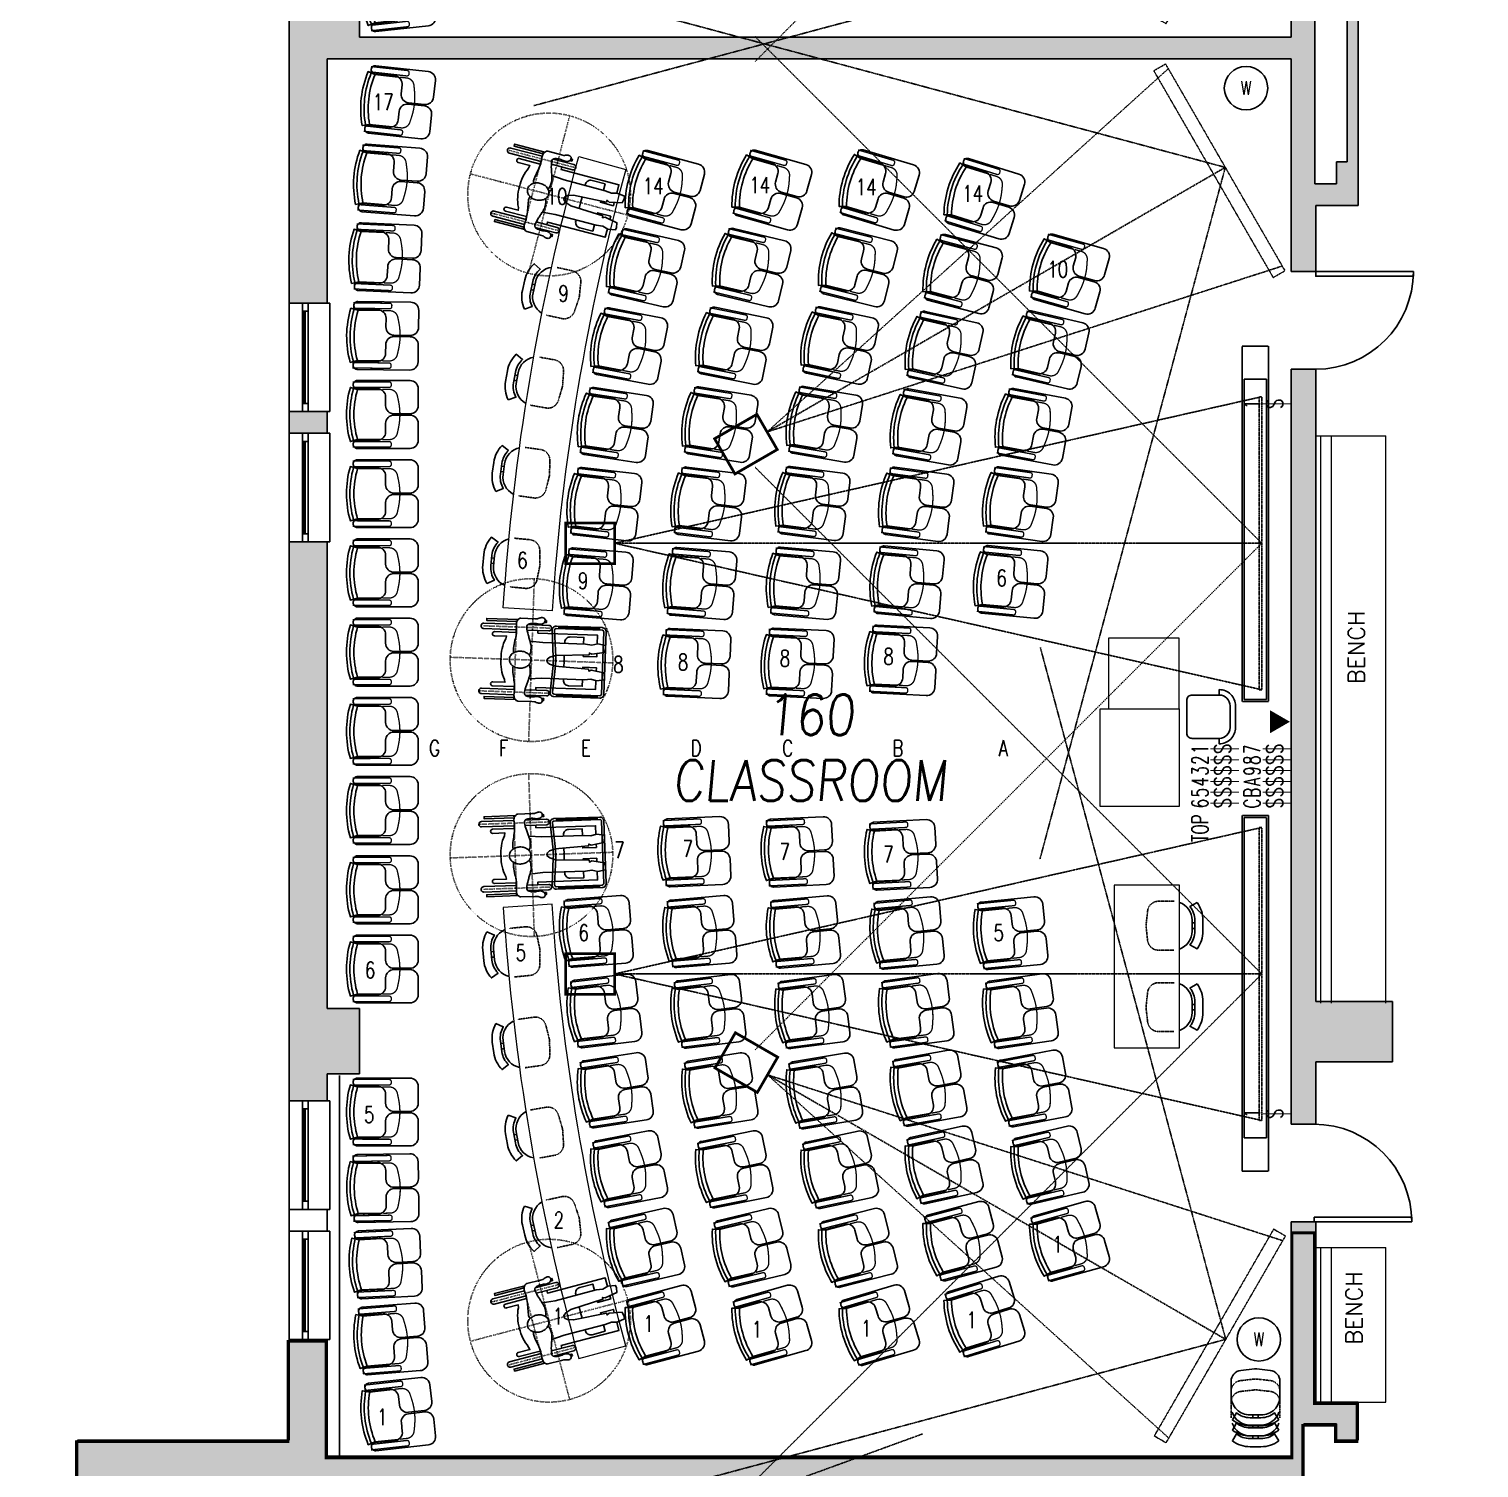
# Model space of a CAD drawing. Extents: x 689 to 4377, y 664 to 3532.
# Drawn here: x 3105 to 3639, y 1527 to 2058 of the extents above; entities that cross this region are included whole.
import ezdxf
from ezdxf.enums import TextEntityAlignment as Align

# ---------------------------------------------------------------- set-up
doc = ezdxf.new("R2010")
doc.units = 0
doc.header["$MEASUREMENT"] = 0
for name, pattern in [('CENTER2', [1.125, 0.75, -0.125, 0.125, -0.125]), ('DASHED2', [0.375, 0.25, -0.125]), ('DOT', [0.25, 0, -0.25]), ('DOT2', [0.125, 0, -0.125])]:
    doc.linetypes.add(name, pattern=pattern)
doc.layers.get('0').update_dxf_attribs({"linetype": 'CONTINUOUS'})
for name, color, linetype in [('162-A1-OVHD', 41, 'DASHED2'), ('A-BELOW', 111, 'CONTINUOUS'), ('A-DOOR', 7, 'CONTINUOUS'), ('A-FS-ID', 6, 'CONTINUOUS'), ('A-FS-NM', 6, 'CONTINUOUS'), ('A-GLAZ', 191, 'CONTINUOUS'), ('A-WL-EX', 171, 'CONTINUOUS'), ('A-WL-EX-HATCH', 213, 'CONTINUOUS'), ('class_ADA', 253, 'CONTINUOUS'), ('class_FILL', 252, 'CONTINUOUS'), ('class_FURN', 30, 'CONTINUOUS'), ('class_OH_TECH', 43, 'DASHED2'), ('class_SWITCHES', 7, 'CONTINUOUS'), ('class_TEXT', 7, 'CONTINUOUS')]:
    doc.layers.add(name, color=color, linetype=linetype)
doc.styles.add('ROMAND', font='romand', dxfattribs={"width": 0.75})
doc.styles.add('RomanS', font='romans.shx')
doc.styles.get("Standard").update_dxf_attribs({"font": 'ROMANS.shx', "width": 0.85, "oblique": 5, "height": 6})

# ---------------------------------------------------------------- blocks, each defined once
blk = doc.blocks.new('IT-SCRN-09L')
at = {"linetype": 'DASHED2', "ltscale": 0.5}
for points in [[(186.68, -186.68), (0, 0), (186.68, 186.68)], [(0, 54), (238.5, 0), (0, -54)]]:
    blk.add_lwpolyline(points, dxfattribs=at)
for points in [[(-2.5, 58.38), (7.25, 58.38), (7.25, -72.62), (-2.5, -72.62)], [(-1.75, 57.62), (6.5, 57.62), (6.5, -60.44), (-1.75, -60.44)]]:
    blk.add_lwpolyline(points, close=True, dxfattribs=at)
at = {"linetype": 'DASHED2', "ltscale": 0.4}
blk.add_lwpolyline([(0, 54), (1, 54), (1, -54), (0, -54)], close=True, dxfattribs=at)
at = {"linetype": 'DASHED2', "ltscale": 0.5, "const_width": 1}
blk.add_lwpolyline([(238.5, -7.5), (256.5, -7.5), (256.5, 7.5), (238.5, 7.5)], close=True, dxfattribs=at)
at = {"linetype": 'CENTER2', "ltscale": 0.5}
blk.add_lwpolyline([(0, 0), (238.5, 0)], dxfattribs=at)
blk = doc.blocks.new('IT-SCRN-07')
at = {"linetype": 'DASHED2', "ltscale": 0.5}
for points in [[(186.68, -186.68), (0, 0), (186.68, 186.68)], [(0, 42), (195, 0), (0, -42)]]:
    blk.add_lwpolyline(points, dxfattribs=at)
blk.add_lwpolyline([(5, -44), (0, -44), (0, 44), (5, 44)], close=True, dxfattribs=at)
at = {"linetype": 'DASHED2', "ltscale": 0.5, "const_width": 1}
blk.add_lwpolyline([(195, -7.5), (213, -7.5), (213, 7.5), (195, 7.5)], close=True, dxfattribs=at)
at = {"linetype": 'CENTER2', "ltscale": 0.5}
blk.add_lwpolyline([(0, 0), (195, 0)], dxfattribs=at)
blk = doc.blocks.new('CHAIR-14-DT')
at = {"ltscale": 0.5, "flags": 128}
for points in [[(-14.44, 6.5), (-14.44, 3.25, -0.414214), (-17.44, 0.25), (-23.44, 0.25, -0.414214), (-26.44, 3.25), (-26.44, 9.5, -0.414214), (-23.44, 12.5), (-4, 12.5, -0.414214), (-2.5, 11), (-2.5, 11, -0.414214), (-4, 9.5), (-11.44, 9.5, 0.414214)], [(-14.44, -6.5), (-14.44, -3.25, 0.414214), (-17.44, -0.25), (-23.44, -0.25, 0.414214), (-26.44, -3.25), (-26.44, -9.5, 0.414214), (-23.44, -12.5), (-4, -12.5, 0.414214), (-2.5, -11), (-2.5, -11, 0.414214), (-4, -9.5), (-11.44, -9.5, -0.414214)]]:
    blk.add_lwpolyline(points, format="xyb", close=True, dxfattribs=at)
at = {"linetype": 'DOT2', "ltscale": 0.5, "const_width": 0.5}
for points in [[(-2.5, 10), (-2.5, 12), (-15.75, 12, 0.414214), (-16.5, 11.25), (-16.5, 10.75, 0.414214), (-15.75, 10)], [(-2.5, -10), (-2.5, -12), (-15.75, -12, -0.414214), (-16.5, -11.25), (-16.5, -10.75, -0.414214), (-15.75, -10)]]:
    blk.add_lwpolyline(points, format="xyb", close=True, dxfattribs=at)
at = {"linetype": 'DOT2', "ltscale": 0.5}
blk.add_lwpolyline([(-13.25, -9.25, 0.5, 0.5, 0), (-15.83, -9.25, 0.5, 0.5, -0.353134), (-18.76, -6.88, 0.5, 0.5, 0), (-19.15, -5.07, 0.5, 0.5, -0.053285), (-19.7, 0, 0.5, 0.5, -0.053285), (-19.15, 5.07, 0.5, 0.5, 0), (-18.76, 6.88, 0.5, 0.5, -0.353134), (-15.83, 9.25, 0.5, 0.5, 0), (-13.25, 9.25, 0, 0, 0)], format="xyseb", dxfattribs=at)
at = {"linetype": 'Continuous'}
blk.add_lwpolyline([(-12.64, 9.25), (-3.99, 9.25), (-1.44, 10, -0.144476), (-1.44, -10), (-3.99, -9.25), (-12.64, -9.25)], format="xyb", dxfattribs=at)
for points in [[(-8.09, 9.71), (-8.09, 10)], [(-8.09, 9.25), (-8.09, 9.5)], [(-6.09, 9.71), (-6.09, 10)], [(-6.09, 9.25), (-6.09, 9.5)], [(-8.09, -9.25), (-8.09, -9.5)], [(-8.09, -9.71), (-8.09, -10)], [(-6.09, -9.25), (-6.09, -9.5)], [(-6.09, -9.71), (-6.09, -10)]]:
    blk.add_lwpolyline(points, dxfattribs=at)
for radius, start, end in [(32.58, 343.5061, 16.4939), (34.08, 343.5581, 16.4419)]:
    blk.add_arc((-35.33, 0), radius, start, end, dxfattribs=at)
blk = doc.blocks.new('CHAIR-01')
for points in [[(5.44, 0.58), (0.44, 0.02, -0.055385), (-0.44, 0.02), (-5.44, 0.58, -0.382162), (-9, 4.56), (-9, 9.98, -0.414214), (-2, 16.98), (2, 16.98, -0.414214), (9, 9.98), (9, 4.56, -0.382162)], [(-8.55, 18.81, -0.160866), (-2, 20.98), (2, 20.98, -0.160866), (8.55, 18.81), (7.04, 16.19, 0.171967), (2, 17.98), (-2, 17.98, 0.171967), (-7.04, 16.19)]]:
    blk.add_lwpolyline(points, format="xyb", close=True)
for points in [[(-1, 16.98), (-1, 17.98)], [(1, 16.98), (1, 17.98)]]:
    blk.add_lwpolyline(points)
blk = doc.blocks.new('CHAIR-01A')
blk.add_lwpolyline([(-8.55, 6.53, -0.160866), (-2, 8.69), (2, 8.69, -0.160866), (8.55, 6.53), (7.04, 3.91, 0.171967), (2, 5.69), (-2, 5.69, 0.171967), (-7.04, 3.91)], format="xyb", close=True)
for points in [[(-1, 4.69), (-1, 5.69)], [(1, 4.69), (1, 5.69)]]:
    blk.add_lwpolyline(points)
blk.add_lwpolyline([(-8.61, 0, -0.318862), (-2, 4.69), (2, 4.69, -0.318862), (8.61, 0, -0.318862)], format="xyb")
at = {"linetype": 'DOT2', "ltscale": 0.5}
blk.add_lwpolyline([(8.99, -1.94, -0.013189), (9, -2.31), (9, -7.73, -0.382162), (5.44, -11.7), (0.44, -12.26, -0.055385), (-0.44, -12.26), (-5.44, -11.7, -0.382162), (-9, -7.73), (-9, -2.31, -0.013189), (-8.99, -1.94)], format="xyb", dxfattribs=at)
blk = doc.blocks.new('SW1')
at = {"const_width": 0.5}
blk.add_lwpolyline([(0, 14), (0, 0)], dxfattribs=at)
at = {"style": 'ROMAND', "width": 0.75}
blk.add_text('S', height=8, dxfattribs=at).set_placement((0, 8.02), align=Align.MIDDLE_CENTER)
blk = doc.blocks.new('STOOL-01')
blk.add_lwpolyline([(-6, 0), (6, 0, -0.414214), (8, -2), (8, -12, -0.414214), (4, -16), (-4, -16, -0.414214), (-8, -12), (-8, -2, -0.414214)], format="xyb", close=True)
blk.add_lwpolyline([(8, -12), (10, -12, -0.414214), (4, -18), (-4, -18, -0.414214), (-10, -12), (-8, -12)], format="xyb")
blk = doc.blocks.new('CHAIR-13A')
at = {"flags": 128}
for points in [[(1.5, -18.22), (1.5, -1.34, -0.414214), (3, 0.16), (26, 0.16, -0.414214), (27.5, -1.34), (27.5, -18.22, -0.436883), (25.88, -19.72), (16.03, -18.96, 0.038405), (12.97, -18.96), (3.12, -19.72, -0.436883)], [(2.38, -18.22), (2.38, -1.34, -0.414214), (3, -0.72), (26, -0.72, -0.414214), (26.62, -1.34), (26.62, -18.22, -0.436883), (25.95, -18.84), (16.1, -18.09, 0.038405), (12.9, -18.09), (3.05, -18.84, -0.436883)]]:
    blk.add_lwpolyline(points, format="xyb", close=True, dxfattribs=at)
for points in [[(1.69, -2.28), (2.19, -2.28), (2.19, -17.28), (1.69, -17.28)], [(26.81, -2.28), (27.31, -2.28), (27.31, -17.28), (26.81, -17.28)]]:
    blk.add_lwpolyline(points, close=True)
blk = doc.blocks.new('HC-TEMPL')
at = {"color": 253, "linetype": 'DOT'}
for p, q in [((0, 30), (0, -30)), ((-12, 19), (-12, -7)), ((12, 19), (12, -7)), ((-14.75, 6), (14.75, 6)), ((-30, 0), (30, 0))]:
    blk.add_line(p, q, dxfattribs=at)
at = {"color": 253}
for points in [[(-14, 5.86), (-14, 17), (-14.75, 17), (-14.75, 5.45)], [(14.75, 5.45), (14.75, 17), (14, 17), (14, 5.86)], [(6.97, 0.8), (6.57, -4), (6.57, -19.69), (6.29, -22.08), (6.85, -24.19), (6.36, -27.01), (5.45, -27.15), (3.76, -26.79), (2.91, -22.15), (3.34, -21.24), (2.63, -21.17), (2, -8.78), (1.3, -6.67), (0.52, -5.76), (0, -5.68), (-0.52, -5.76), (-1.3, -6.67), (-2, -8.78), (-2.63, -21.17), (-3.34, -21.24), (-2.91, -22.15), (-3.76, -26.79), (-5.45, -27.15), (-6.36, -27.01), (-6.85, -24.19), (-6.29, -22.08), (-6.57, -19.69), (-6.57, -4), (-6.97, 0.8)], [(-14.75, -4.5), (-14.75, -5), (-14, -5), (-14, -4.24)], [(-11, -2), (-10, -2), (-10, -24), (-6.8, -24)], [(6.8, -24), (10, -24), (10, -2), (11, -2)], [(14, -4.24), (14, -5), (14.75, -5), (14.75, -4.5)], [(-3.25, -24), (-2, -24), (-2, -19), (-2.52, -19)], [(2.52, -19), (2, -19), (2, -24), (3.25, -24)]]:
    blk.add_lwpolyline(points, dxfattribs=at)
for points in [[(-11, 5.86), (-11, 18, 1), (-13, 18), (-13, 6.02, 1)], [(13, 6.02), (13, 18, 1), (11, 18), (11, 5.86, 1)], [(-11, 6), (-10, 6), (-10, 14, -1), (-8.5, 14), (-8.5, 9.5), (-7.5, 9.75, -0.123106), (0, 11.25, -0.123106), (7.5, 9.75), (8.5, 9.5), (8.5, 14, -1), (10, 14), (10, 6), (11, 6)], [(-2.43, 6.71, 0.009012), (-3.41, 6.79, 0.040464), (-4.18, 6.76, 0.024009), (-6.95, 6.33, -0.02518), (-9.6, 5.92, -0.062246), (-12.47, 5.98, 0.115331), (-14.03, 5.85, 0.037518), (-14.31, 5.73, 0.035722), (-14.59, 5.57, 0.094361), (-15.15, 5, 0.148049), (-15.29, 4.51), (-15.29, -0.69), (-15.29, -1.61, -0.11973), (-15.36, -1.89, 0.046388), (-15.65, -2.59, 0.031539), (-15.71, -2.89, 0.017582), (-15.79, -3.44, 0.384464), (-15.01, -4.48, 0.325919), (-13.68, -3.86, 0.055549), (-13.4, -3.19, 0.074743), (-13.32, -2.66, 0.052222), (-13.42, -1.88, -0.045141), (-13.54, -0.97, -0.049351), (-13.43, 0.87, -0.103824), (-13.11, 1.7, -0.053783), (-12.93, 1.93, -0.074353), (-12.76, 2.05, -0.158953), (-12.03, 2.18, -0.041249), (-9.31, 1.56, -0.003698), (-7.91, 1.1, 0.006681), (-7.13, 0.86, 0.005459), (-6.14, 0.56, 0.007155), (-5.38, 0.36, 0.061185), (-4.97, 0.31, 0.015766), (-3.41, 0.36, 0.062077), (-2.61, 0.51, 0.029276), (-1.74, 0.85)], [(2.43, 6.71, -0.009012), (3.41, 6.79, -0.040464), (4.18, 6.76, -0.024009), (6.95, 6.33, 0.02518), (9.6, 5.92, 0.062246), (12.47, 5.98, -0.115331), (14.03, 5.85, -0.037518), (14.31, 5.73, -0.035722), (14.59, 5.57, -0.094361), (15.15, 5, -0.148049), (15.29, 4.51), (15.29, -0.69), (15.29, -1.61, 0.11973), (15.36, -1.89, -0.046388), (15.65, -2.59, -0.031539), (15.71, -2.89, -0.017582), (15.79, -3.44, -0.384464), (15.01, -4.48, -0.325919), (13.68, -3.86, -0.055549), (13.4, -3.19, -0.074743), (13.32, -2.66, -0.052222), (13.42, -1.88, 0.045141), (13.54, -0.97, 0.049351), (13.43, 0.87, 0.103824), (13.11, 1.7, 0.053783), (12.93, 1.93, 0.074353), (12.76, 2.05, 0.158953), (12.03, 2.18, 0.041249), (9.31, 1.56, 0.003698), (7.91, 1.1, -0.006681), (7.13, 0.86, -0.005459), (6.14, 0.56, -0.007155), (5.38, 0.36, -0.061185), (4.97, 0.31, -0.015766), (3.41, 0.36, -0.062077), (2.61, 0.51, -0.029276), (1.74, 0.85)], [(-13, 1.85), (-13, -6, 1), (-11, -6), (-11, 2, 1)], [(11, 2), (11, -6, 1), (13, -6), (13, 1.85, 1)], [(-6.57, -19), (-9, -19), (-9, -14, -0.414214), (-7, -12), (-6.57, -12)], [(-2.16, -12), (0, -12), (2.16, -12, -0.414214)], [(6.57, -12), (7, -12, -0.414214), (9, -14), (9, -19), (6.57, -19)]]:
    blk.add_lwpolyline(points, format="xyb", dxfattribs=at)
blk.add_lwpolyline([(0, 8.17, 0.122026), (-1.16, 7.89, 0.105329), (-2.22, 7, 0.087994), (-2.89, 5.74, 0.078725), (-3.14, 4.17, 0.078725), (-2.89, 2.6, 0.087994), (-2.22, 1.35, 0.105329), (-1.16, 0.46, 0.122026), (0, 0.17, 0.122026), (1.16, 0.46, 0.105329), (2.22, 1.35, 0.087994), (2.89, 2.6, 0.078725), (3.14, 4.17, 0.078725), (2.89, 5.74, 0.087994), (2.22, 7, 0.105329), (1.16, 7.89, 0.122026)], format="xyb", close=True, dxfattribs=at)
at = {"color": 253, "linetype": 'DOT'}
blk.add_circle((0, 0), 30, dxfattribs=at)
blk = doc.blocks.new('WC-METAL')
blk.add_circle((0, 0), 8)
at = {"style": 'RomanS', "width": 0.75}
blk.add_text('W', height=5, dxfattribs=at).set_placement((0, 0), align=Align.MIDDLE_CENTER)
blk = doc.blocks.new('TEL')
blk.add_lwpolyline([(-2, 0, 0.5, 10.38, 0), (-11, 0, 10.38, 10.38, 0)], format="xyseb")
at = {"const_width": 0.5}
blk.add_lwpolyline([(-11, -5.2), (-2, 0), (-11, 5.2)], close=True, dxfattribs=at)
blk = doc.blocks.new('IT-SCRN-10-R')
at = {"linetype": 'DASHED2', "ltscale": 0.5}
for points in [[(186.68, -186.68), (0, 0), (186.68, 186.68)], [(0, 60), (262.5, 0), (0, -60)]]:
    blk.add_lwpolyline(points, dxfattribs=at)
for points in [[(-2.5, 78.62), (7.25, 78.62), (7.25, -64.38), (-2.5, -64.38)], [(-1.75, 66.44), (6.5, 66.44), (6.5, -63.62), (-1.75, -63.62)]]:
    blk.add_lwpolyline(points, close=True, dxfattribs=at)
at = {"linetype": 'DASHED2', "ltscale": 0.4}
blk.add_lwpolyline([(0, 60), (1, 60), (1, -60), (0, -60)], close=True, dxfattribs=at)
at = {"linetype": 'DASHED2', "ltscale": 0.5, "const_width": 1}
blk.add_lwpolyline([(262.5, -7.5), (280.5, -7.5), (280.5, 7.5), (262.5, 7.5)], close=True, dxfattribs=at)
at = {"linetype": 'CENTER2', "ltscale": 0.5}
blk.add_lwpolyline([(0, 0), (262.5, 0)], dxfattribs=at)
blk = doc.blocks.new('A$C1CEF12BC')
at = {"layer": 'A-BELOW'}
blk.add_lwpolyline([(329.59, 657.5), (329.59, 798.5)], dxfattribs=at)
at = {"layer": 'A-WL-EX', "const_width": 1}
blk.add_lwpolyline([(232.59, 12.5), (232.59, 663.5), (310.59, 663.5), (310.59, 700.5), (324.59, 700.5), (324.59, 657.5), (680.59, 657.5), (680.59, 740.48), (688.84, 740.48), (688.84, 677.5), (704.59, 677.5), (704.59, 663.5), (696.59, 663.5), (696.59, 669.5), (684.59, 669.5), (684.59, 609.5)], dxfattribs=at)
at = {"layer": 'A-WL-EX-HATCH'}
for points in [[(684.59, 669.5), (680.59, 740.48), (684.59, 669.5), (688.84, 740.48)], [(684.59, 564.5), (680.59, 564.5), (684.59, 669.5), (680.59, 740.48)], [(684.59, 669.5), (688.84, 740.48), (684.59, 669.5), (688.84, 677.5)], [(310.59, 700.5), (324.59, 700.5), (310.59, 663.5), (324.59, 657.5)], [(684.59, 669.5), (688.84, 677.5), (696.59, 669.5), (704.59, 677.5)], [(696.59, 669.5), (704.59, 677.5), (696.59, 663.5), (704.59, 663.5)], [(310.59, 663.5), (310.59, 649.5), (232.59, 663.5), (246.59, 649.5)], [(232.59, 663.5), (246.59, 649.5), (232.59, 12.5), (246.59, 26.5)], [(324.59, 657.5), (324.59, 649.5), (310.59, 663.5), (310.59, 649.5)], [(680.59, 657.5), (680.59, 649.5), (324.59, 657.5), (324.59, 649.5)]]:
    blk.add_solid(points, dxfattribs=at)
at = {"layer": '162-A1-OVHD', "rotation": 335}
blk.add_blockref('IT-SCRN-10-R', (296.28, 576.04), dxfattribs=at)

msp = doc.modelspace()

# ---------------------------------------------------------------- hatches: boundary and pattern name
at = {"layer": 'class_FILL'}
h = msp.add_hatch(color=256, dxfattribs=at)
h.dxf.hatch_style = 1
h.paths.add_polyline_path([(3214.81344, 2162.49503), (3200.81344, 2162.49503), (3200.81344, 1956.49503), (3214.81344, 1956.49503), (3214.81344, 2046.49503), (3355.35203, 2046.49503), (3380.22928, 2053.16087), (3381.56344, 2054.49503), (3226.81344, 2054.49503), (3226.81344, 2082.49503), (3214.81344, 2082.49503)])
h.paths.add_polyline_path([(3380.22928, 2053.16087), (3355.35203, 2046.49503), (3373.56344, 2046.49503)], flags=17)
h.paths.add_polyline_path([(3385.20844, 2054.49503), (3381.56344, 2054.49503), (3380.22928, 2053.16087)], flags=17)
h.paths.add_polyline_path([(3594.81344, 2060.49503), (3606.81344, 2060.49503), (3606.81344, 2082.49503), (3579.18844, 2082.49503), (3579.18844, 2139.87003), (3570.18844, 2139.87003), (3570.18844, 2054.49503), (3385.20844, 2054.49503), (3380.22928, 2053.16087), (3373.56344, 2046.49503), (3570.18844, 2046.49503), (3570.18844, 1968.12003), (3579.18844, 1968.12003), (3579.18844, 1992.49503), (3594.81344, 1992.49503)])
h.paths.add_polyline_path([(3578.81344, 2060.49503), (3590.81344, 2060.49503), (3590.81344, 2008.49503), (3586.81344, 2008.49503), (3586.81344, 2000.49503), (3578.81344, 2000.49503)], flags=16)
h.paths.add_polyline_path([(3578.81344, 2068.49503), (3578.81344, 2074.49503), (3586.81344, 2074.49503), (3586.81344, 2068.49503)], flags=16)
h = msp.add_hatch(color=256, dxfattribs=at)
h.dxf.hatch_style = 1
h.paths.add_polyline_path([(3226.81344, 1696.49503), (3214.81344, 1696.49503), (3214.81344, 1868.49503), (3200.81344, 1868.49503), (3200.81344, 1662.49503), (3214.81344, 1662.49503), (3214.81344, 1672.49503), (3226.81344, 1672.49503)])
h.paths.add_polyline_path([(3607.43844, 1699.12003), (3579.18844, 1699.12003), (3579.18844, 1932.12003), (3570.18844, 1932.12003), (3570.18844, 1653.87003), (3579.18844, 1653.87003), (3579.18844, 1676.87003), (3607.43844, 1676.87003)])
h.paths.add_polyline_path([(3594.81344, 1551.49503), (3579.18844, 1551.49503), (3579.18844, 1617.87003), (3570.18844, 1617.87003), (3570.18844, 1531.49503), (3385.20844, 1531.49503), (3380.22928, 1530.16087), (3372.93844, 1522.87003), (3570.43844, 1522.87003), (3570.43844, 1402.9796), (3572.29253, 1399.76823), (3577.27218, 1402.64323), (3576.27218, 1404.37528), (3576.81344, 1404.68778), (3576.81344, 1424.49503), (3606.81344, 1424.49503), (3606.81344, 1446.49503), (3594.81344, 1446.49503), (3594.81344, 1489.49503), (3586.81344, 1489.49503), (3586.81344, 1483.49503), (3574.81344, 1483.49503), (3574.81344, 1543.49503), (3586.81344, 1543.49503), (3586.81344, 1537.49503), (3594.81344, 1537.49503)])
h.paths.add_polyline_path([(3586.81344, 1479.49503), (3586.81344, 1432.49503), (3578.81344, 1432.49503), (3578.81344, 1438.49503), (3574.81344, 1438.49503), (3574.81344, 1479.49503)], flags=16)
h.paths.add_polyline_path([(3385.20844, 1531.49503), (3381.56344, 1531.49503), (3380.22928, 1530.16087)], flags=17)
h.paths.add_polyline_path([(3380.22928, 1530.16087), (3353.0195, 1522.87003), (3372.93844, 1522.87003)], flags=17)
h.paths.add_polyline_path([(3214.81344, 1574.49503), (3200.81344, 1574.49503), (3200.81344, 1537.49503), (3122.81344, 1537.49503), (3122.81344, 886.49503), (3200.81344, 886.49503), (3200.81344, 874.49503), (3214.81344, 874.49503), (3214.81344, 884.49503), (3220.83678, 884.49503), (3220.83678, 892.49503), (3602.81344, 892.49503), (3602.81344, 890.49503), (3608.81344, 890.49503), (3608.81344, 892.49503), (3608.81344, 944.49503), (3579.06344, 944.49503), (3579.06344, 946.24503), (3576.81344, 946.24503), (3576.81344, 964.30229), (3576.27218, 964.61479), (3577.27218, 966.34684), (3572.29253, 969.22184), (3570.43844, 966.01046), (3570.43844, 901.12003), (3149.43844, 901.12003), (3149.43844, 1522.87003), (3353.0195, 1522.87003), (3380.22928, 1530.16087), (3381.56344, 1531.49503), (3214.81344, 1531.49503)])
h.paths.add_polyline_path([(3145.18844, 1523.49503), (3145.18844, 1446.49503), (3136.81344, 1446.49503), (3136.81344, 1523.49503)], flags=16)
h.paths.add_polyline_path([(3145.18844, 1422.49503), (3145.18844, 1194.49503), (3136.81344, 1194.49503), (3136.81344, 1422.49503)], flags=16)
h.paths.add_polyline_path([(3145.18844, 1170.49503), (3145.18844, 942.49503), (3136.81344, 942.49503), (3136.81344, 1170.49503)], flags=16)
h.paths.add_polyline_path([(3145.18844, 918.49503), (3145.18844, 900.49503), (3136.81344, 900.49503), (3136.81344, 918.49503)], flags=16)
h.paths.add_polyline_path([(3578.81344, 936.49503), (3584.81344, 936.49503), (3584.81344, 916.49503), (3600.81344, 916.49503), (3600.81344, 900.49503), (3574.81344, 900.49503), (3574.81344, 924.49503), (3578.81344, 924.49503)], flags=16)
h = msp.add_hatch(color=256, dxfattribs=at)
h.dxf.hatch_style = 1
h.paths.add_polyline_path([(3214.81344, 1916.49503), (3200.81344, 1916.49503), (3200.81344, 1908.49503), (3214.81344, 1908.49503)])

# ---------------------------------------------------------------- linework, layer by layer
at = {"layer": 'A-BELOW'}
for p, q in [((3200.81344, 1956.49503), (3200.81344, 1916.49503)), ((3214.81344, 1956.49503), (3215.81344, 1956.49503)), ((3215.81344, 1956.49503), (3215.81344, 1916.49503)), ((3215.81344, 1916.49503), (3214.81344, 1916.49503)), ((3200.81344, 1908.49503), (3200.81344, 1868.49503)), ((3214.81344, 1908.49503), (3215.81344, 1908.49503)), ((3215.81344, 1908.49503), (3215.81344, 1868.49503)), ((3215.81344, 1868.49503), (3214.81344, 1868.49503)), ((3200.81344, 1662.49503), (3200.81344, 1622.49503)), ((3214.81344, 1662.49503), (3215.81344, 1662.49503)), ((3215.81344, 1662.49503), (3215.81344, 1622.49503)), ((3215.81344, 1622.49503), (3214.81344, 1622.49503)), ((3200.81344, 1614.49503), (3200.81344, 1574.49503)), ((3214.81344, 1614.49503), (3215.81344, 1614.49503)), ((3215.81344, 1614.49503), (3215.81344, 1574.49503)), ((3215.81344, 1574.49503), (3214.81344, 1574.49503))]:
    msp.add_line(p, q, dxfattribs=at)
at = {"layer": 'A-DOOR', "linetype": 'Continuous', "lineweight": -3}
for p, q in [((3578.56344, 1617.87003), (3578.56344, 1619.62003)), ((3578.56344, 1619.62003), (3614.56344, 1619.62003)), ((3614.56344, 1619.62003), (3614.56344, 1617.87003)), ((3614.56344, 1617.87003), (3578.56344, 1617.87003))]:
    msp.add_line(p, q, dxfattribs=at)
msp.add_lwpolyline([(3579.18844, 1968.12003), (3579.18844, 1966.37003), (3615.18844, 1966.37003), (3615.18844, 1968.12003)], close=True, dxfattribs=at)
msp.add_arc((3579.18844, 1968.12003), 36, 270, 0, dxfattribs=at)
at = {"layer": 'A-DOOR', "linetype": 'Continuous', "lineweight": -3, "extrusion": (0, 0, -1)}
msp.add_arc((-3578.56344, 1617.87003), 36, 90, 180, dxfattribs=at)
at = {"layer": 'A-GLAZ'}
for p, q in [((3205.81344, 1916.49503), (3205.81344, 1956.49503)), ((3207.81344, 1916.49503), (3207.81344, 1956.49503)), ((3207.81344, 1953.49503), (3205.81344, 1953.49503)), ((3206.06344, 1919.49503), (3206.06344, 1953.49503)), ((3206.56344, 1919.49503), (3206.56344, 1953.49503)), ((3206.81344, 1919.49503), (3206.81344, 1953.49503)), ((3207.81344, 1919.49503), (3205.81344, 1919.49503)), ((3205.81344, 1868.49503), (3205.81344, 1908.49503)), ((3207.81344, 1868.49503), (3207.81344, 1908.49503)), ((3207.81344, 1905.49503), (3205.81344, 1905.49503)), ((3206.06344, 1871.49503), (3206.06344, 1905.49503)), ((3206.56344, 1871.49503), (3206.56344, 1905.49503)), ((3206.81344, 1871.49503), (3206.81344, 1905.49503)), ((3207.81344, 1871.49503), (3205.81344, 1871.49503)), ((3205.81344, 1622.49503), (3205.81344, 1662.49503)), ((3207.81344, 1622.49503), (3207.81344, 1662.49503)), ((3207.81344, 1659.49503), (3205.81344, 1659.49503)), ((3206.06344, 1625.49503), (3206.06344, 1659.49503)), ((3206.56344, 1625.49503), (3206.56344, 1659.49503)), ((3206.81344, 1625.49503), (3206.81344, 1659.49503)), ((3207.81344, 1625.49503), (3205.81344, 1625.49503)), ((3205.81344, 1574.49503), (3205.81344, 1614.49503)), ((3207.81344, 1574.49503), (3207.81344, 1614.49503)), ((3207.81344, 1611.49503), (3205.81344, 1611.49503)), ((3206.06344, 1577.49503), (3206.06344, 1611.49503)), ((3206.56344, 1577.49503), (3206.56344, 1611.49503)), ((3206.81344, 1577.49503), (3206.81344, 1611.49503)), ((3207.81344, 1577.49503), (3205.81344, 1577.49503))]:
    msp.add_line(p, q, dxfattribs=at)
at = {"layer": 'A-WL-EX'}
for p, q in [((3200.81344, 2162.49503), (3200.81344, 1956.49503)), ((3570.18844, 2139.87003), (3570.18844, 2054.49503)), ((3226.81344, 2054.49503), (3226.81344, 2082.49503)), ((3578.81344, 2000.49503), (3578.81344, 2060.49503)), ((3590.81344, 2008.49503), (3590.81344, 2060.49503)), ((3594.81344, 1992.49503), (3594.81344, 2060.49503)), ((3570.18844, 2054.49503), (3226.81344, 2054.49503)), ((3214.81344, 2046.49503), (3214.81344, 1956.49503)), ((3570.18844, 2046.49503), (3214.81344, 2046.49503)), ((3570.18844, 2046.49503), (3570.18844, 1968.12003)), ((3590.81344, 2008.49503), (3586.81344, 2008.49503)), ((3586.81344, 2000.49503), (3586.81344, 2008.49503)), ((3586.81344, 2000.49503), (3578.81344, 2000.49503)), ((3594.81344, 1992.49503), (3579.18844, 1992.49503)), ((3579.18844, 1968.12003), (3579.18844, 1992.49503)), ((3579.18844, 1968.12003), (3570.18844, 1968.12003)), ((3214.81344, 1956.49503), (3200.81344, 1956.49503)), ((3570.18844, 1932.12003), (3570.18844, 1653.87003)), ((3579.18844, 1932.12003), (3570.18844, 1932.12003)), ((3579.18844, 1699.12003), (3579.18844, 1932.12003)), ((3214.81344, 1916.49503), (3200.81344, 1916.49503)), ((3200.81344, 1908.49503), (3200.81344, 1916.49503)), ((3214.81344, 1908.49503), (3214.81344, 1916.49503)), ((3214.81344, 1908.49503), (3200.81344, 1908.49503)), ((3200.81344, 1868.49503), (3200.81344, 1662.49503)), ((3214.81344, 1868.49503), (3200.81344, 1868.49503)), ((3214.81344, 1868.49503), (3214.81344, 1696.49503)), ((3226.81344, 1696.49503), (3214.81344, 1696.49503)), ((3226.81344, 1672.49503), (3226.81344, 1696.49503)), ((3607.43844, 1699.12003), (3579.18844, 1699.12003)), ((3607.43844, 1699.12003), (3607.43844, 1676.87003)), ((3579.18844, 1653.87003), (3579.18844, 1676.87003)), ((3579.18844, 1676.87003), (3607.43844, 1676.87003)), ((3214.81344, 1672.49503), (3226.81344, 1672.49503)), ((3214.81344, 1672.49503), (3214.81344, 1662.49503)), ((3214.81344, 1662.49503), (3200.81344, 1662.49503)), ((3579.18844, 1653.87003), (3570.18844, 1653.87003)), ((3200.81344, 1614.49503), (3200.81344, 1622.49503)), ((3214.81344, 1622.49503), (3200.81344, 1622.49503)), ((3214.81344, 1614.49503), (3214.81344, 1622.49503)), ((3214.81344, 1614.49503), (3200.81344, 1614.49503)), ((3570.18844, 1617.87003), (3570.18844, 1531.49503)), ((3579.18844, 1617.87003), (3570.18844, 1617.87003)), ((3579.18844, 1551.49503), (3579.18844, 1617.87003)), ((3200.81344, 1574.49503), (3200.81344, 1537.49503)), ((3214.81344, 1574.49503), (3200.81344, 1574.49503)), ((3214.81344, 1574.49503), (3214.81344, 1531.49503)), ((3594.81344, 1551.49503), (3579.18844, 1551.49503)), ((3594.81344, 1537.49503), (3594.81344, 1551.49503)), ((3586.81344, 1543.49503), (3574.81344, 1543.49503)), ((3574.81344, 1483.49503), (3574.81344, 1543.49503)), ((3586.81344, 1537.49503), (3586.81344, 1543.49503)), ((3122.81344, 886.49503), (3122.81344, 1537.49503)), ((3200.81344, 1537.49503), (3122.81344, 1537.49503)), ((3594.81344, 1537.49503), (3586.81344, 1537.49503)), ((3570.18844, 1531.49503), (3214.81344, 1531.49503))]:
    msp.add_line(p, q, dxfattribs=at)
at = {"layer": 'class_FURN', "lineweight": 13}
for points in [[(3324.93037, 2005.7711, 0.050058064), (3297.74797, 1843.0474), (3279.78655, 1844.2253, -0.050058064), (3307.56131, 2010.49503)], [(3324.93037, 1572.21897, -0.050058064), (3297.74797, 1734.94266), (3279.78655, 1733.76477, 0.050058064), (3307.56131, 1567.49503)]]:
    msp.add_lwpolyline(points, format="xyb", close=True, dxfattribs=at)
for points in [[(3579.23011, 1907.51124), (3605.06344, 1907.51124)], [(3581.06344, 1698.49503), (3581.06344, 1907.51124)], [(3585.06344, 1698.49503), (3585.06344, 1907.51124)], [(3605.06344, 1698.49503), (3605.06344, 1907.51124)], [(3579.06344, 1608.47806), (3605.06344, 1608.47806)], [(3581.06344, 1551.49503), (3581.06344, 1608.47806)], [(3585.06344, 1551.49503), (3585.06344, 1608.47806)], [(3605.06344, 1551.49503), (3605.06344, 1608.47806)], [(3579.06344, 1551.49503), (3605.06344, 1551.49503)]]:
    msp.add_lwpolyline(points, dxfattribs=at)
for points in [[(3528.81344, 1832.99503), (3502.81344, 1832.99503), (3502.81344, 1806.99503), (3528.81344, 1806.99503)], [(3528.81344, 1770.99503), (3499.81344, 1770.99503), (3499.81344, 1806.99503), (3528.81344, 1806.99503)], [(3504.94567, 1742.03349), (3504.94567, 1682.03349), (3528.94567, 1682.03349), (3528.94567, 1742.03349)]]:
    msp.add_lwpolyline(points, close=True, dxfattribs=at)

# ---------------------------------------------------------------- block references
at = {"layer": 'A-WL-EX'}
msp.add_blockref('A$C1CEF12BC', (2889.85154, 873.37003), dxfattribs=at)
at = {"layer": 'class_ADA', "lineweight": 13}
for p, rotation in [((3296.65639, 1996.51819), 75.35820721856663), ((3290.1711, 1824.93242), 87.99999999999982)]:
    msp.add_blockref('HC-TEMPL', p, dxfattribs=dict(at, rotation=rotation))
at = {"layer": 'class_ADA', "lineweight": 13, "xscale": -1}
for p, rotation in [((3290.1711, 1753.05764), 92.00000000000016), ((3296.65639, 1581.47187), 104.6417927814334)]:
    msp.add_blockref('HC-TEMPL', p, dxfattribs=dict(at, rotation=rotation))
at = {"layer": 'class_FURN', "lineweight": 13}
for name, p, rotation in [('CHAIR-14-DT', (3227.49293, 2068.52592), 186.3464054124489), ('CHAIR-14-DT', (3227.43978, 2032.00131), 173.6842820685515), ('CHAIR-14-DT', (3224.69954, 2002.93958), 175.54269733359), ('CHAIR-14-DT', (3443.74838, 1999.00753), 162.7949497508828), ('CHAIR-14-DT', (3222.9032, 1973.80426), 177.4011125986283), ('CHAIR-14-DT', (3435.62576, 1970.7126), 165.17069454566), ('CHAIR-14-DT', (3475.07591, 1970.93546), 164.2914153703829), ('CHAIR-01A', (3295.74142, 1961.24462), 77.65078621358307), ('CHAIR-14-DT', (3222.05267, 1944.62602), 179.2595278636669), ('CHAIR-14-DT', (3428.68302, 1942.10528), 167.5464393404377), ('CHAIR-14-DT', (3467.71113, 1942.35573), 166.8079766085558), ('CHAIR-01A', (3289.51236, 1928.05534), 79.94336520859747), ('CHAIR-14-DT', (3221.97751, 1915.43442), 180.0000000011696), ('CHAIR-14-DT', (3422.9321, 1913.23476), 169.9221841352152), ('CHAIR-14-DT', (3461.60834, 1913.4802), 169.3245378467294), ('CHAIR-01A', (3284.61593, 1894.64345), 82.23594420361452), ('CHAIR-14-DT', (3221.97751, 1886.2425), 180.0000000011692), ('CHAIR-14-DT', (3418.38288, 1884.15066), 172.2979289299925), ('CHAIR-14-DT', (3456.7793, 1884.36454), 171.8410990849021), ('CHAIR-01A', (3281.05998, 1861.06244), 84.52852319863173), ('CHAIR-14-DT', (3221.97751, 1857.05059), 180.0000000011692), ('CHAIR-14-DT', (3415.04318, 1854.90298), 174.6736737247701), ('CHAIR-14-DT', (3453.23334, 1855.06494), 174.3576603230754), ('CHAIR-14-DT', (3221.97751, 1827.85867), 180.0000000011692), ('CHAIR-13A', (3317.60844, 1838.33647), 268.0000000000001), ('CHAIR-14-DT', (3412.91875, 1825.542), 177.0494185195475), ('STOOL-01', (3531.64107, 1804.05325, 90), 90), ('CHAIR-14-DT', (3221.97751, 1798.66675), 180.0000000011692), ('CHAIR-14-DT', (3221.97751, 1769.47483), 180.0000000011692), ('CHAIR-14-DT', (3336.77048, 1753.6975), 182.5738928521488), ('CHAIR-14-DT', (3374.81626, 1753.5823), 182.7135810561279), ('CHAIR-14-DT', (3221.97751, 1740.28291), 180.0000000011692), ('CHAIR-14-DT', (3300.55435, 1723.8798), 184.5324297455601), ('CHAIR-14-DT', (3338.6928, 1723.71827), 184.7638622870182), ('CHAIR-14-DT', (3376.84658, 1723.54351), 185.019917087938), ('CHAIR-01A', (3528.94567, 1727.03349), 270), ('CHAIR-14-DT', (3221.97751, 1711.09099), 180.0000000011692), ('CHAIR-14-DT', (3303.46721, 1694.03776), 186.6174339176714), ('CHAIR-14-DT', (3341.7593, 1693.83439), 186.9538317218876), ('CHAIR-14-DT', (3380.08409, 1693.61076), 187.3262531197481), ('CHAIR-01A', (3528.94567, 1697.03349), 270), ('CHAIR-14-DT', (3307.46385, 1664.32146), 188.7024380897823), ('CHAIR-14-DT', (3345.96552, 1664.08951), 189.1438011567567), ('CHAIR-14-DT', (3384.52355, 1663.83254), 189.6325891515583), ('CHAIR-14-DT', (3221.97751, 1658.36472), 180.0000000011692), ('CHAIR-14-DT', (3312.53899, 1634.77023), 190.7874422618937), ('CHAIR-14-DT', (3351.3053, 1634.5271), 191.333770591626), ('CHAIR-14-DT', (3390.15774, 1634.25709), 191.9389251833683), ('CHAIR-14-DT', (3222.10097, 1630.10477), 180.9490224498358), ('CHAIR-14-DT', (3318.68591, 1605.42322), 192.872446434005), ('CHAIR-14-DT', (3357.77084, 1605.19032), 193.5237400264954), ('CHAIR-14-DT', (3396.97756, 1604.93233), 194.2452612151784), ('CHAIR-14-DT', (3223.01257, 1601.86), 182.7481501040404), ('CHAIR-14-DT', (3325.89647, 1576.31927), 194.9574506061162), ('CHAIR-14-DT', (3365.35271, 1576.12203), 195.7137094613647), ('CHAIR-14-DT', (3404.97195, 1575.90578), 196.5515972469886), ('CHAIR-14-DT', (3224.81048, 1573.65779), 184.5472777582448), ('CHAIR-14-DT', (3227.49293, 1545.52592), 186.3464054124489), ('CHAIR-01', (3557.02121, 1563.6996), 180), ('CHAIR-01A', (3557.02121, 1547.6996), 180), ('CHAIR-01A', (3557.02121, 1543.6996), 180)]:
    msp.add_blockref(name, p, dxfattribs=dict(at, rotation=rotation))
at = {"layer": 'class_FURN'}
msp.add_blockref('WC-METAL', (3553.50951, 2035.72345), dxfattribs=at)
at = {"layer": 'class_FURN', "lineweight": 13, "xscale": -1}
for name, p, rotation in [('CHAIR-14-DT', (3325.89647, 2001.67079), 345.0425493938837), ('CHAIR-14-DT', (3365.35271, 2001.86803), 344.2862905386353), ('CHAIR-14-DT', (3404.97195, 2002.08429), 343.4484027530114), ('CHAIR-14-DT', (3318.68591, 1972.56685), 347.1275535659951), ('CHAIR-14-DT', (3357.77084, 1972.79975), 346.4762599735046), ('CHAIR-14-DT', (3396.97756, 1973.05773), 345.7547387848215), ('CHAIR-14-DT', (3390.15774, 1943.73298), 348.0610748166316), ('CHAIR-14-DT', (3312.53899, 1943.21983), 349.2125577381063), ('CHAIR-14-DT', (3351.3053, 1943.46297), 348.666229408374), ('CHAIR-14-DT', (3307.46385, 1913.66861), 351.2975619102177), ('CHAIR-14-DT', (3345.96552, 1913.90055), 350.8561988432434), ('CHAIR-14-DT', (3384.52355, 1914.15753), 350.3674108484418), ('CHAIR-14-DT', (3303.46721, 1883.9523), 353.3825660823287), ('CHAIR-14-DT', (3341.7593, 1884.15568), 353.0461682781125), ('CHAIR-14-DT', (3380.08409, 1884.37931), 352.6737468802519), ('CHAIR-14-DT', (3300.55435, 1854.11027), 355.4675702544399), ('CHAIR-14-DT', (3338.6928, 1854.2718), 355.2361377129819), ('CHAIR-14-DT', (3376.84658, 1854.44655), 354.9800829120621), ('CHAIR-14-DT', (3336.77048, 1824.29256), 357.4261071478512), ('CHAIR-14-DT', (3374.81626, 1824.40776), 357.2864189438721), ('CHAIR-13A', (3317.60844, 1739.65359), 272), ('CHAIR-14-DT', (3412.91875, 1752.44806), 2.95058148045249), ('CHAIR-14-DT', (3415.04318, 1723.08709), 5.326326275229833), ('CHAIR-14-DT', (3453.23334, 1722.92513), 5.64233967692462), ('CHAIR-01A', (3281.05998, 1716.92763), 95.47147680136825), ('CHAIR-14-DT', (3418.38288, 1693.83941), 7.702071070007496), ('CHAIR-14-DT', (3456.7793, 1693.62552), 8.15890091509785), ('CHAIR-01A', (3284.61593, 1683.34661), 97.76405579638545), ('CHAIR-14-DT', (3422.9321, 1664.75531), 10.07781586478476), ('CHAIR-14-DT', (3461.60834, 1664.50987), 10.6754621532706), ('CHAIR-01A', (3289.51236, 1649.93473), 100.0566347914025), ('CHAIR-14-DT', (3428.68302, 1635.88479), 12.45356065956226), ('CHAIR-14-DT', (3467.71113, 1635.63433), 13.19202339144423), ('CHAIR-01A', (3295.74142, 1616.74545), 102.349213786417), ('CHAIR-14-DT', (3435.62576, 1607.27747), 14.82930545434001), ('CHAIR-14-DT', (3475.07591, 1607.05461), 15.70858462961707), ('CHAIR-14-DT', (3443.74838, 1578.98253), 17.20505024911719)]:
    msp.add_blockref(name, p, dxfattribs=dict(at, rotation=rotation))
at = {"layer": 'class_FURN', "lineweight": 13}
msp.add_blockref('WC-METAL', (3558.22745, 1574.58345), dxfattribs=at)
at = {"layer": 'class_OH_TECH', "lineweight": 13, "xscale": -1}
for p in [(3559.31344, 2232.24503), (3559.31344, 1709.24503)]:
    msp.add_blockref('IT-SCRN-09L', p, dxfattribs=at)
at = {"layer": 'class_OH_TECH', "lineweight": 13}
for name, p, rotation in [('IT-SCRN-07', (3546.03458, 2097.58827), 150), ('IT-SCRN-07', (3545.86793, 2006.51027), 210), ('IT-SCRN-09L', (3559.31344, 1867.99503), 180), ('IT-SCRN-07', (3546.03458, 1574.58827), 150)]:
    msp.add_blockref(name, p, dxfattribs=dict(at, rotation=rotation))
at = {"layer": 'class_SWITCHES', "xscale": 0.75, "yscale": 0.75, "zscale": 0.75, "rotation": 90}
for p in [(3570.08545, 1919.39575), (3550.90956, 1792.20177), (3570.08545, 1792.20177), (3550.90956, 1788.20177), (3550.90956, 1784.20177), (3570.08545, 1788.20177), (3570.08545, 1784.20177), (3550.90956, 1780.20177), (3570.08545, 1780.20177), (3550.90956, 1776.20177), (3570.08545, 1776.20177), (3550.90956, 1772.20177), (3570.08545, 1772.20177), (3570.08545, 1657.75463)]:
    msp.add_blockref('SW1', p, dxfattribs=at)
at = {"layer": 'class_SWITCHES', "lineweight": 13, "xscale": 0.75, "yscale": 0.75, "zscale": 0.75}
msp.add_blockref('TEL', (3570.81344, 1802.20483), dxfattribs=at)

# ---------------------------------------------------------------- texts
at = {"layer": 'A-FS-ID', "oblique": 5, "width": 0.85}
msp.add_text('160', height=15, dxfattribs=at).set_placement((3392.81344, 1804.78075), align=Align.MIDDLE)
at = {"layer": 'A-FS-NM', "oblique": 5, "width": 0.85}
msp.add_text('CLASSROOM', height=15, dxfattribs=at).set_placement((3392.81344, 1780.49503), align=Align.MIDDLE)
at = {"layer": 'class_SWITCHES', "style": 'RomanS', "width": 0.67}
for s, p in [('1', (3555.73169, 1919.23419)), ('1', (3536.5558, 1792.04021)), ('7', (3555.73169, 1792.04021)), ('2', (3536.5558, 1788.04021)), ('3', (3536.5558, 1784.04021)), ('8', (3555.73169, 1788.04021)), ('9', (3555.73169, 1784.04021)), ('4', (3536.5558, 1780.04021)), ('A', (3555.73169, 1780.04021)), ('5', (3536.5558, 1776.04021)), ('B', (3555.73169, 1776.04021)), ('6', (3536.5558, 1772.04021)), ('C', (3555.73169, 1772.04021)), ('TOP', (3536.5558, 1762.94568)), ('1', (3555.73169, 1657.88619))]:
    msp.add_text(s, height=6, rotation=90, dxfattribs=at).set_placement(p, align=Align.MIDDLE_CENTER)
at = {"layer": 'class_TEXT', "style": 'RomanS', "width": 0.75}
for s, p in [('17', (3235.53251, 2030.56691)), ('10', (3299.57029, 1995.81437)), ('14', (3335.03209, 1999.5993)), ('14', (3374.28105, 1999.94339)), ('14', (3413.53002, 1999.25522)), ('14', (3452.77899, 1996.84663)), ('10', (3484.10931, 1968.97579)), ('9', (3301.98032, 1960.02958)), ('6', (3286.80418, 1861.71109)), ('9', (3309.18298, 1854.14124)), ('6', (3463.42455, 1855.17349)), ('8', (3383.54945, 1825.58222)), ('8', (3421.76555, 1826.27039)), ('8', (3322.17745, 1823.31167)), ('8', (3346.02193, 1824.20588)), ('G', (3254.441, 1792.46208)), ('F', (3279.9184, 1792.46208)), ('E', (3310.21584, 1792.46208)), ('D', (3350.84198, 1792.46208)), ('C', (3384.58232, 1792.46208)), ('B', (3425.20844, 1792.46208)), ('A', (3464.08047, 1792.46208)), ('7', (3347.74337, 1755.38898)), ('7', (3322.60419, 1754.94807)), ('7', (3383.54945, 1754.35673)), ('7', (3421.76555, 1753.32448)), ('6', (3309.39397, 1724.45378)), ('5', (3286.26258, 1717.13319)), ('6', (3230.71496, 1710.66817)), ('5', (3230.36173, 1657.41263)), ('2', (3300.25245, 1618.53108)), ('1', (3484.10288, 1609.58489)), ('1', (3299.90815, 1583.09038)), ('1', (3333.3042, 1580.3377)), ('1', (3452.42827, 1581.71404)), ('1', (3373.24175, 1578.2732)), ('1', (3413.52359, 1578.61728)), ('1', (3235.18178, 1545.92926))]:
    msp.add_text(s, height=6, dxfattribs=at).set_placement(p, align=Align.MIDDLE_CENTER)
at = {"layer": 'class_TEXT', "color": 7, "style": 'RomanS', "width": 0.75}
msp.add_text('5', height=6, dxfattribs=at).set_placement((3462.39169, 1724.42138), align=Align.MIDDLE_CENTER)
at = {"layer": 'class_TEXT', "char_height": 6, "width": 73.6903998, "attachment_point": 1, "rotation": 90, "style": 'RomanS'}
for insert in [(3591.18269, 1816.13072), (3590.27323, 1572.68111)]:
    msp.add_mtext('BENCH', dxfattribs=dict(at, insert=insert))

doc.saveas('drawing.dxf')
